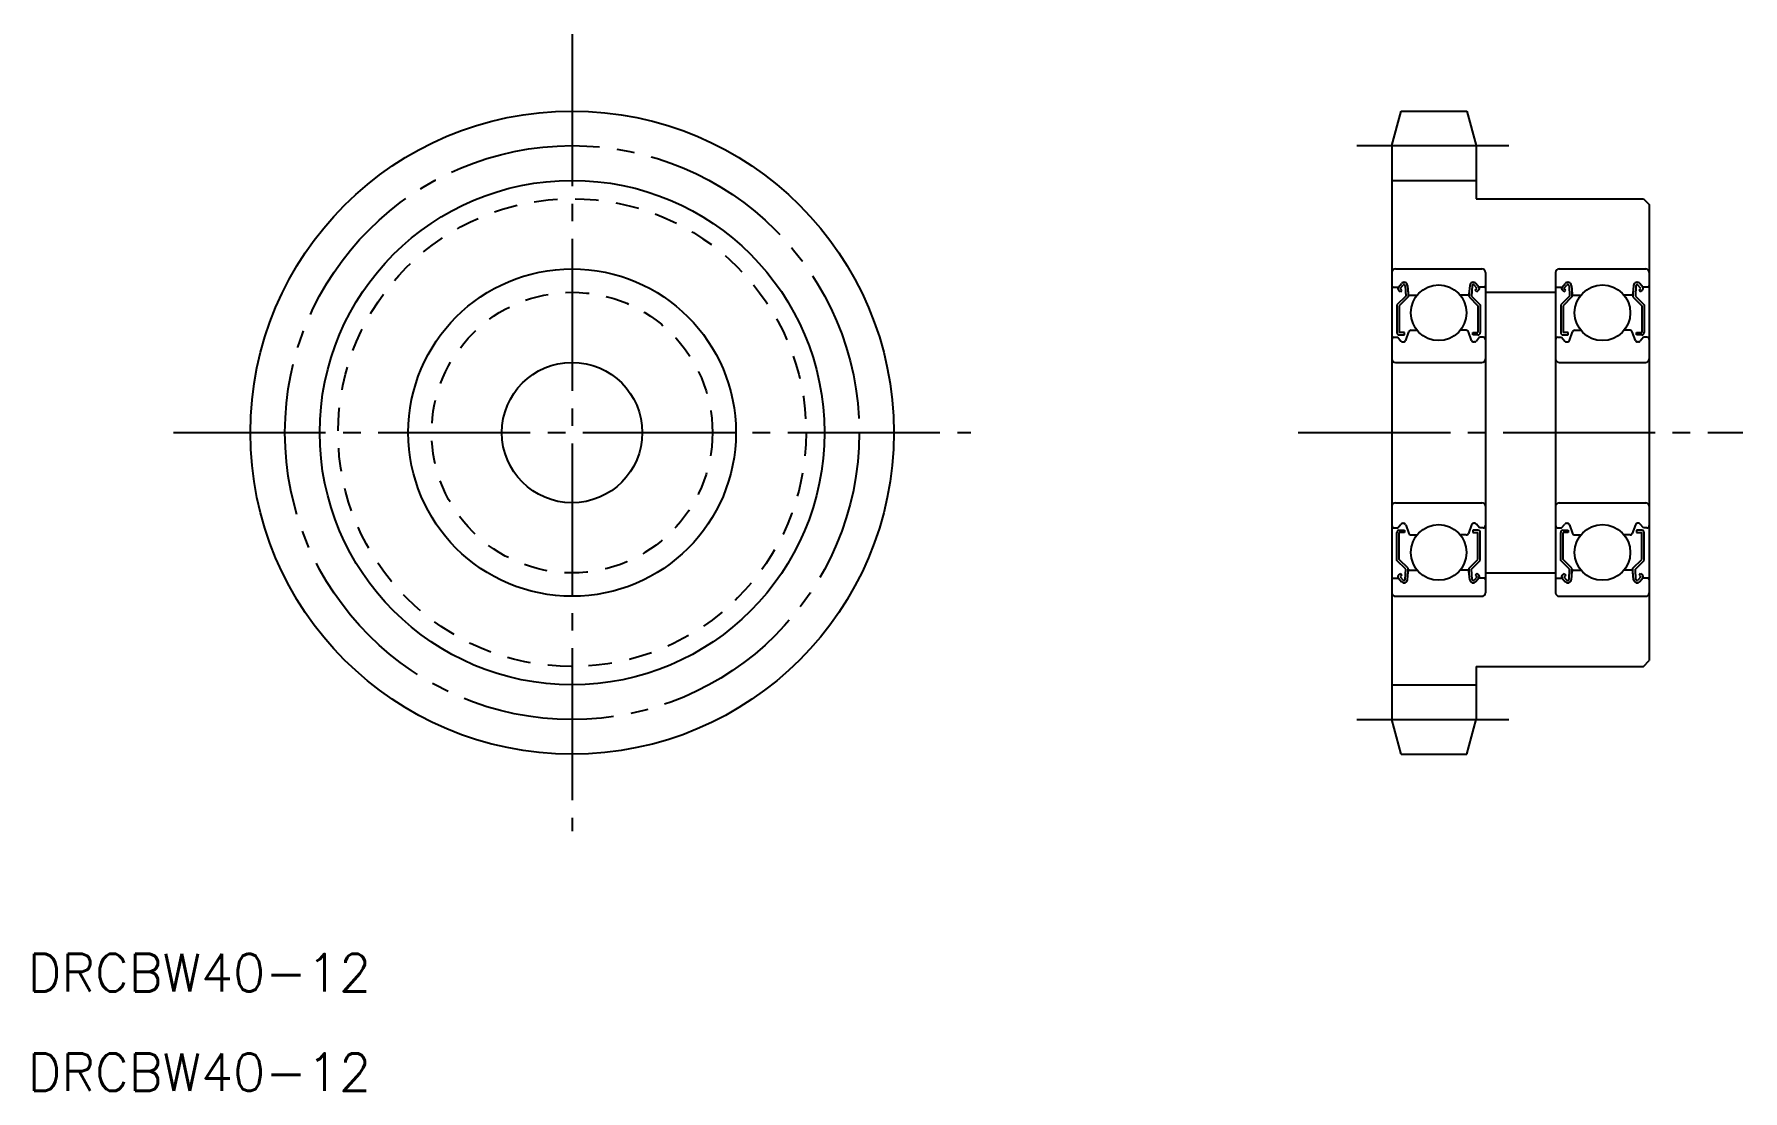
# Model space of a CAD drawing. Extents: x 73 to 219, y 287 to 377.
import ezdxf

# ---------------------------------------------------------------- set-up
doc = ezdxf.new("R2010")
doc.units = 0
doc.linetypes.add('CENTER', pattern=[17.5, 13, -1.5, 1.5, -1.5])
doc.linetypes.add('DASHED', pattern=[3.5, 2, -1.5])
doc.layers.get('0').update_dxf_attribs({"linetype": 'CONTINUOUS'})
doc.layers.add('CENTER', color=1, linetype='CENTER')
doc.styles.get("Standard").update_dxf_attribs({"font": 'txt.shx', "bigfont": '@extfont2.shx'})

msp = doc.modelspace()

# ---------------------------------------------------------------- linework, layer by layer
at = {"color": 7, "linetype": 'CONTINUOUS'}
for p, q in [((189.23, 367.61), (190.02, 370.57)), ((190.02, 370.57), (195.63, 370.57)), ((195.63, 370.57), (196.43, 367.61)), ((189.23, 367.61), (189.23, 318.54)), ((196.43, 367.61), (196.43, 363.07)), ((196.43, 363.07), (210.73, 363.07)), ((210.73, 363.07), (211.23, 362.57)), ((211.23, 362.57), (211.23, 323.57)), ((189.23, 356.77), (189.23, 329.37)), ((189.53, 357.07), (196.93, 357.07)), ((197.23, 356.77), (197.23, 329.37)), ((203.23, 356.77), (203.23, 329.37)), ((203.53, 357.07), (210.93, 357.07)), ((211.23, 356.77), (211.23, 329.37)), ((189.33, 355.52), (189.79, 355.52)), ((189.79, 355.52), (190.04, 355.82)), ((189.97, 355.11), (189.81, 355.24)), ((189.94, 355.39), (190.19, 355.69)), ((190.09, 355.26), (189.94, 355.39)), ((189.97, 355.11), (190.09, 355.26)), ((190.37, 355.63), (190.41, 354.75)), ((190.57, 355.65), (190.63, 354.91)), ((190.61, 355.14), (190.61, 354.67)), ((195.89, 355.65), (195.82, 354.91)), ((195.84, 355.14), (195.84, 354.67)), ((196.09, 355.63), (196.04, 354.75)), ((196.51, 355.39), (196.26, 355.69)), ((196.36, 355.26), (196.51, 355.39)), ((196.49, 355.11), (196.36, 355.26)), ((196.67, 355.52), (196.42, 355.82)), ((196.49, 355.11), (196.64, 355.24)), ((197.13, 355.52), (196.67, 355.52)), ((197.23, 355.07), (203.23, 355.07)), ((203.33, 355.52), (203.79, 355.52)), ((203.79, 355.52), (204.04, 355.82)), ((203.97, 355.11), (203.81, 355.24)), ((203.94, 355.39), (204.19, 355.69)), ((204.09, 355.26), (203.94, 355.39)), ((203.97, 355.11), (204.09, 355.26)), ((204.37, 355.63), (204.41, 354.75)), ((204.57, 355.65), (204.63, 354.91)), ((204.61, 355.14), (204.61, 354.67)), ((209.89, 355.65), (209.82, 354.91)), ((209.84, 355.14), (209.84, 354.67)), ((210.09, 355.63), (210.04, 354.75)), ((210.51, 355.39), (210.26, 355.69)), ((210.36, 355.26), (210.51, 355.39)), ((210.49, 355.11), (210.36, 355.26)), ((210.67, 355.52), (210.42, 355.82)), ((210.49, 355.11), (210.64, 355.24)), ((211.13, 355.52), (210.67, 355.52)), ((190.41, 354.75), (189.66, 354)), ((189.66, 354), (189.66, 351.62)), ((190.61, 354.67), (189.86, 353.92)), ((189.86, 353.92), (189.86, 351.62)), ((190.73, 354.82), (191.38, 354.82)), ((195.73, 354.82), (195.08, 354.82)), ((195.84, 354.67), (196.59, 353.92)), ((196.04, 354.75), (196.79, 354)), ((196.59, 353.92), (196.59, 351.62)), ((196.79, 354), (196.79, 351.62)), ((204.41, 354.75), (203.66, 354)), ((203.66, 354), (203.66, 351.62)), ((204.61, 354.67), (203.86, 353.92)), ((203.86, 353.92), (203.86, 351.62)), ((204.73, 354.82), (205.38, 354.82)), ((209.73, 354.82), (209.08, 354.82)), ((209.84, 354.67), (210.59, 353.92)), ((210.04, 354.75), (210.79, 354)), ((210.59, 353.92), (210.59, 351.62)), ((210.79, 354), (210.79, 351.62)), ((211.23, 352.82), (211.23, 352.82)), ((189.43, 351.22), (189.73, 351.22)), ((189.73, 351.22), (190, 350.89)), ((190.31, 351.62), (189.86, 351.62)), ((189.86, 351.42), (190.31, 351.42)), ((190.16, 350.82), (190.22, 350.82)), ((190.31, 351.42), (190.31, 351.62)), ((190.41, 350.95), (190.68, 351.69)), ((190.87, 351.82), (191.38, 351.82)), ((195.59, 351.82), (195.08, 351.82)), ((196.05, 350.95), (195.78, 351.69)), ((196.14, 351.62), (196.59, 351.62)), ((196.14, 351.42), (196.14, 351.62)), ((196.59, 351.42), (196.14, 351.42)), ((196.3, 350.82), (196.23, 350.82)), ((196.73, 351.22), (196.45, 350.89)), ((197.03, 351.22), (196.73, 351.22)), ((203.43, 351.22), (203.73, 351.22)), ((203.73, 351.22), (204, 350.89)), ((204.31, 351.62), (203.86, 351.62)), ((203.86, 351.42), (204.31, 351.42)), ((204.16, 350.82), (204.22, 350.82)), ((204.31, 351.42), (204.31, 351.62)), ((204.41, 350.95), (204.68, 351.69)), ((204.87, 351.82), (205.38, 351.82)), ((209.59, 351.82), (209.08, 351.82)), ((210.05, 350.95), (209.78, 351.69)), ((210.14, 351.62), (210.59, 351.62)), ((210.14, 351.42), (210.14, 351.62)), ((210.59, 351.42), (210.14, 351.42)), ((210.3, 350.82), (210.23, 350.82)), ((210.73, 351.22), (210.45, 350.89)), ((211.03, 351.22), (210.73, 351.22)), ((189.53, 349.07), (196.93, 349.07)), ((203.53, 349.07), (210.93, 349.07)), ((211.23, 343.07), (211.23, 343.07)), ((189.53, 337.07), (196.93, 337.07)), ((203.53, 337.07), (210.93, 337.07)), ((189.43, 334.92), (189.73, 334.92)), ((189.66, 332.14), (189.66, 334.52)), ((189.73, 334.92), (190, 335.25)), ((189.86, 334.72), (190.31, 334.72)), ((189.86, 332.22), (189.86, 334.52)), ((190.31, 334.52), (189.86, 334.52)), ((190.16, 335.32), (190.22, 335.32)), ((190.31, 334.72), (190.31, 334.52)), ((190.41, 335.19), (190.68, 334.45)), ((196.05, 335.19), (195.78, 334.45)), ((196.14, 334.72), (196.14, 334.52)), ((196.59, 334.72), (196.14, 334.72)), ((196.14, 334.52), (196.59, 334.52)), ((196.3, 335.32), (196.23, 335.32)), ((196.73, 334.92), (196.45, 335.25)), ((196.59, 332.22), (196.59, 334.52)), ((197.03, 334.92), (196.73, 334.92)), ((196.79, 332.14), (196.79, 334.52)), ((203.43, 334.92), (203.73, 334.92)), ((203.66, 332.14), (203.66, 334.52)), ((203.73, 334.92), (204, 335.25)), ((203.86, 334.72), (204.31, 334.72)), ((203.86, 332.22), (203.86, 334.52)), ((204.31, 334.52), (203.86, 334.52)), ((204.16, 335.32), (204.22, 335.32)), ((204.31, 334.72), (204.31, 334.52)), ((204.41, 335.19), (204.68, 334.45)), ((210.05, 335.19), (209.78, 334.45)), ((210.14, 334.72), (210.14, 334.52)), ((210.59, 334.72), (210.14, 334.72)), ((210.14, 334.52), (210.59, 334.52)), ((210.3, 335.32), (210.23, 335.32)), ((210.73, 334.92), (210.45, 335.25)), ((210.59, 332.22), (210.59, 334.52)), ((211.03, 334.92), (210.73, 334.92)), ((210.79, 332.14), (210.79, 334.52)), ((190.87, 334.32), (191.38, 334.32)), ((190.99, 334.32), (190.99, 334.32)), ((191.12, 334.32), (191.12, 334.32)), ((195.59, 334.32), (195.08, 334.32)), ((204.87, 334.32), (205.38, 334.32)), ((204.99, 334.32), (204.99, 334.32)), ((205.12, 334.32), (205.12, 334.32)), ((209.59, 334.32), (209.08, 334.32)), ((190.41, 331.39), (189.66, 332.14)), ((190.61, 331.47), (189.86, 332.22)), ((195.84, 331.47), (196.59, 332.22)), ((196.04, 331.39), (196.79, 332.14)), ((204.41, 331.39), (203.66, 332.14)), ((204.61, 331.47), (203.86, 332.22)), ((209.84, 331.47), (210.59, 332.22)), ((210.04, 331.39), (210.79, 332.14)), ((189.33, 330.62), (189.79, 330.62)), ((189.79, 330.62), (190.04, 330.32)), ((189.97, 331.03), (189.81, 330.9)), ((190.09, 330.88), (189.94, 330.75)), ((189.94, 330.75), (190.19, 330.45)), ((189.97, 331.03), (190.09, 330.88)), ((190.37, 330.51), (190.41, 331.39)), ((190.57, 330.49), (190.63, 331.23)), ((190.61, 331), (190.61, 331.47)), ((190.73, 331.32), (191.38, 331.32)), ((195.73, 331.32), (195.08, 331.32)), ((195.89, 330.49), (195.82, 331.23)), ((195.84, 331), (195.84, 331.47)), ((196.09, 330.51), (196.04, 331.39)), ((196.51, 330.75), (196.26, 330.45)), ((196.49, 331.03), (196.36, 330.88)), ((196.36, 330.88), (196.51, 330.75)), ((196.67, 330.62), (196.42, 330.32)), ((196.49, 331.03), (196.64, 330.9)), ((197.13, 330.62), (196.67, 330.62)), ((197.23, 331.07), (203.23, 331.07)), ((203.33, 330.62), (203.79, 330.62)), ((203.79, 330.62), (204.04, 330.32)), ((203.97, 331.03), (203.81, 330.9)), ((204.09, 330.88), (203.94, 330.75)), ((203.94, 330.75), (204.19, 330.45)), ((203.97, 331.03), (204.09, 330.88)), ((204.37, 330.51), (204.41, 331.39)), ((204.57, 330.49), (204.63, 331.23)), ((204.61, 331), (204.61, 331.47)), ((204.73, 331.32), (205.38, 331.32)), ((209.73, 331.32), (209.08, 331.32)), ((209.89, 330.49), (209.82, 331.23)), ((209.84, 331), (209.84, 331.47)), ((210.09, 330.51), (210.04, 331.39)), ((210.51, 330.75), (210.26, 330.45)), ((210.49, 331.03), (210.36, 330.88)), ((210.36, 330.88), (210.51, 330.75)), ((210.67, 330.62), (210.42, 330.32)), ((210.49, 331.03), (210.64, 330.9)), ((211.13, 330.62), (210.67, 330.62)), ((189.53, 329.07), (196.93, 329.07)), ((203.53, 329.07), (210.93, 329.07)), ((196.43, 323.07), (196.43, 318.54)), ((196.43, 323.07), (210.73, 323.07)), ((210.73, 323.07), (211.23, 323.57)), ((190.02, 315.57), (189.23, 318.54)), ((195.63, 315.57), (196.43, 318.54)), ((190.02, 315.57), (195.63, 315.57))]:
    msp.add_line(p, q, dxfattribs=at)
at = {"color": 3, "linetype": 'CONTINUOUS'}
for p, q in [((189.23, 364.64), (196.43, 364.64)), ((189.23, 321.5), (196.43, 321.5))]:
    msp.add_line(p, q, dxfattribs=at)
at = {"color": 7, "linetype": 'CONTINUOUS'}
for centre, radius in [((119.16, 343.07), 27.5), ((119.16, 343.07), 14), ((193.23, 353.32), 2.38), ((207.23, 353.32), 2.38), ((119.16, 343.07), 6), ((193.23, 332.82), 2.38), ((207.23, 332.82), 2.38)]:
    msp.add_circle(centre, radius, dxfattribs=at)
at = {"color": 3, "linetype": 'CONTINUOUS'}
msp.add_circle((119.16, 343.07), 21.57, dxfattribs=at)
at = {"color": 3, "linetype": 'DASHED'}
for radius in [20, 12]:
    msp.add_circle((119.16, 343.07), radius, dxfattribs=at)
at = {"color": 7, "linetype": 'CONTINUOUS'}
for centre, radius, start, end in [((189.53, 356.77), 0.3, 90, 180), ((196.93, 356.77), 0.3, 0, 90), ((203.53, 356.77), 0.3, 90, 180), ((210.93, 356.77), 0.3, 0, 90), ((189.33, 355.62), 0.1, 180, 270), ((189.94, 355.39), 0.2, 140.002, 230.0863), ((190.27, 355.63), 0.3, 4.9968, 140.002), ((190.27, 355.63), 0.1, 2.8198, 140.0022), ((190.73, 354.92), 0.1, 184.9968, 269.9991), ((195.73, 354.92), 0.1, 270.0009, 355.0032), ((196.19, 355.63), 0.3, 39.998, 175.0032), ((196.19, 355.63), 0.1, 39.9978, 177.1802), ((196.51, 355.39), 0.2, 309.9137, 39.998), ((197.13, 355.62), 0.1, 270, 0), ((203.33, 355.62), 0.1, 180, 270), ((203.94, 355.39), 0.2, 140.002, 230.0863), ((204.27, 355.63), 0.3, 4.9968, 140.002), ((204.27, 355.63), 0.1, 2.8198, 140.0022), ((204.73, 354.92), 0.1, 184.9968, 269.9991), ((209.73, 354.92), 0.1, 270.0009, 355.0032), ((210.19, 355.63), 0.3, 39.998, 175.0032), ((210.19, 355.63), 0.1, 39.9978, 177.1802), ((210.51, 355.39), 0.2, 309.9137, 39.998), ((211.13, 355.62), 0.1, 270, 0), ((189.43, 351.02), 0.2, 90, 180), ((189.86, 351.62), 0.2, 180, 270), ((190.16, 351.02), 0.2, 219.9952, 270), ((190.22, 351.02), 0.2, 270, 339.9916), ((190.87, 351.62), 0.2, 90, 159.9916), ((195.59, 351.62), 0.2, 20.0084, 90), ((196.23, 351.02), 0.2, 200.0084, 270), ((196.3, 351.02), 0.2, 270, 320.0048), ((196.59, 351.62), 0.2, 270, 0), ((197.03, 351.02), 0.2, 0, 90), ((203.43, 351.02), 0.2, 90, 180), ((203.86, 351.62), 0.2, 180, 270), ((204.16, 351.02), 0.2, 219.9952, 270), ((204.22, 351.02), 0.2, 270, 339.9916), ((204.87, 351.62), 0.2, 90, 159.9916), ((209.59, 351.62), 0.2, 20.0084, 90), ((210.23, 351.02), 0.2, 200.0084, 270), ((210.3, 351.02), 0.2, 270, 320.0048), ((210.59, 351.62), 0.2, 270, 0), ((211.03, 351.02), 0.2, 0, 90), ((189.53, 349.37), 0.3, 180, 270), ((196.93, 349.37), 0.3, 270, 0), ((203.53, 349.37), 0.3, 180, 270), ((210.93, 349.37), 0.3, 270, 0), ((189.53, 336.77), 0.3, 90, 180), ((196.93, 336.77), 0.3, 0, 90), ((203.53, 336.77), 0.3, 90, 180), ((210.93, 336.77), 0.3, 0, 90), ((189.43, 335.12), 0.2, 180, 270), ((189.86, 334.52), 0.2, 90, 180), ((190.16, 335.12), 0.2, 90, 140.0048), ((190.22, 335.12), 0.2, 20.0084, 90), ((190.87, 334.52), 0.2, 200.0084, 270), ((195.59, 334.52), 0.2, 270, 339.9916), ((196.23, 335.12), 0.2, 90, 159.9916), ((196.3, 335.12), 0.2, 39.9952, 90), ((196.59, 334.52), 0.2, 0, 90), ((197.03, 335.12), 0.2, 270, 0), ((203.43, 335.12), 0.2, 180, 270), ((203.86, 334.52), 0.2, 90, 180), ((204.16, 335.12), 0.2, 90, 140.0048), ((204.22, 335.12), 0.2, 20.0084, 90), ((204.87, 334.52), 0.2, 200.0084, 270), ((209.59, 334.52), 0.2, 270, 339.9916), ((210.23, 335.12), 0.2, 90, 159.9916), ((210.3, 335.12), 0.2, 39.9952, 90), ((210.59, 334.52), 0.2, 0, 90), ((211.03, 335.12), 0.2, 270, 0), ((189.33, 330.52), 0.1, 90, 180), ((189.94, 330.75), 0.2, 129.9137, 219.998), ((190.27, 330.52), 0.3, 219.998, 355.0032), ((190.27, 330.52), 0.1, 219.9978, 357.1802), ((190.73, 331.22), 0.1, 90.0009, 175.0032), ((195.73, 331.22), 0.1, 4.9968, 89.9991), ((196.19, 330.52), 0.3, 184.9968, 320.002), ((196.19, 330.52), 0.1, 182.8198, 320.0022), ((196.51, 330.75), 0.2, 320.002, 50.0863), ((197.13, 330.52), 0.1, 0, 90), ((203.33, 330.52), 0.1, 90, 180), ((203.94, 330.75), 0.2, 129.9137, 219.998), ((204.27, 330.52), 0.3, 219.998, 355.0032), ((204.27, 330.52), 0.1, 219.9978, 357.1802), ((204.73, 331.22), 0.1, 90.0009, 175.0032), ((209.73, 331.22), 0.1, 4.9968, 89.9991), ((210.19, 330.52), 0.3, 184.9968, 320.002), ((210.19, 330.52), 0.1, 182.8198, 320.0022), ((210.51, 330.75), 0.2, 320.002, 50.0863), ((211.13, 330.52), 0.1, 0, 90), ((189.53, 329.37), 0.3, 180, 270), ((196.93, 329.37), 0.3, 270, 0), ((203.53, 329.37), 0.3, 180, 270), ((210.93, 329.37), 0.3, 270, 0)]:
    msp.add_arc(centre, radius, start, end, dxfattribs=at)
at = {"layer": 'CENTER', "color": 1, "linetype": 'CENTER'}
for p, q in [((119.16, 377.14), (119.16, 309)), ((186.23, 367.61), (199.34, 367.61)), ((85.09, 343.07), (153.23, 343.07)), ((181.23, 343.07), (219.23, 343.07)), ((186.23, 318.54), (199.34, 318.54))]:
    msp.add_line(p, q, dxfattribs=at)
msp.add_circle((119.16, 343.07), 24.54, dxfattribs=at)

# ---------------------------------------------------------------- texts
at = {"color": 7, "linetype": 'CONTINUOUS'}
for p in [(72.63, 295.29), (72.63, 286.78)]:
    msp.add_text('DRCBW40-12', height=3.2, dxfattribs=at).set_placement(p)

doc.saveas('drawing.dxf')
